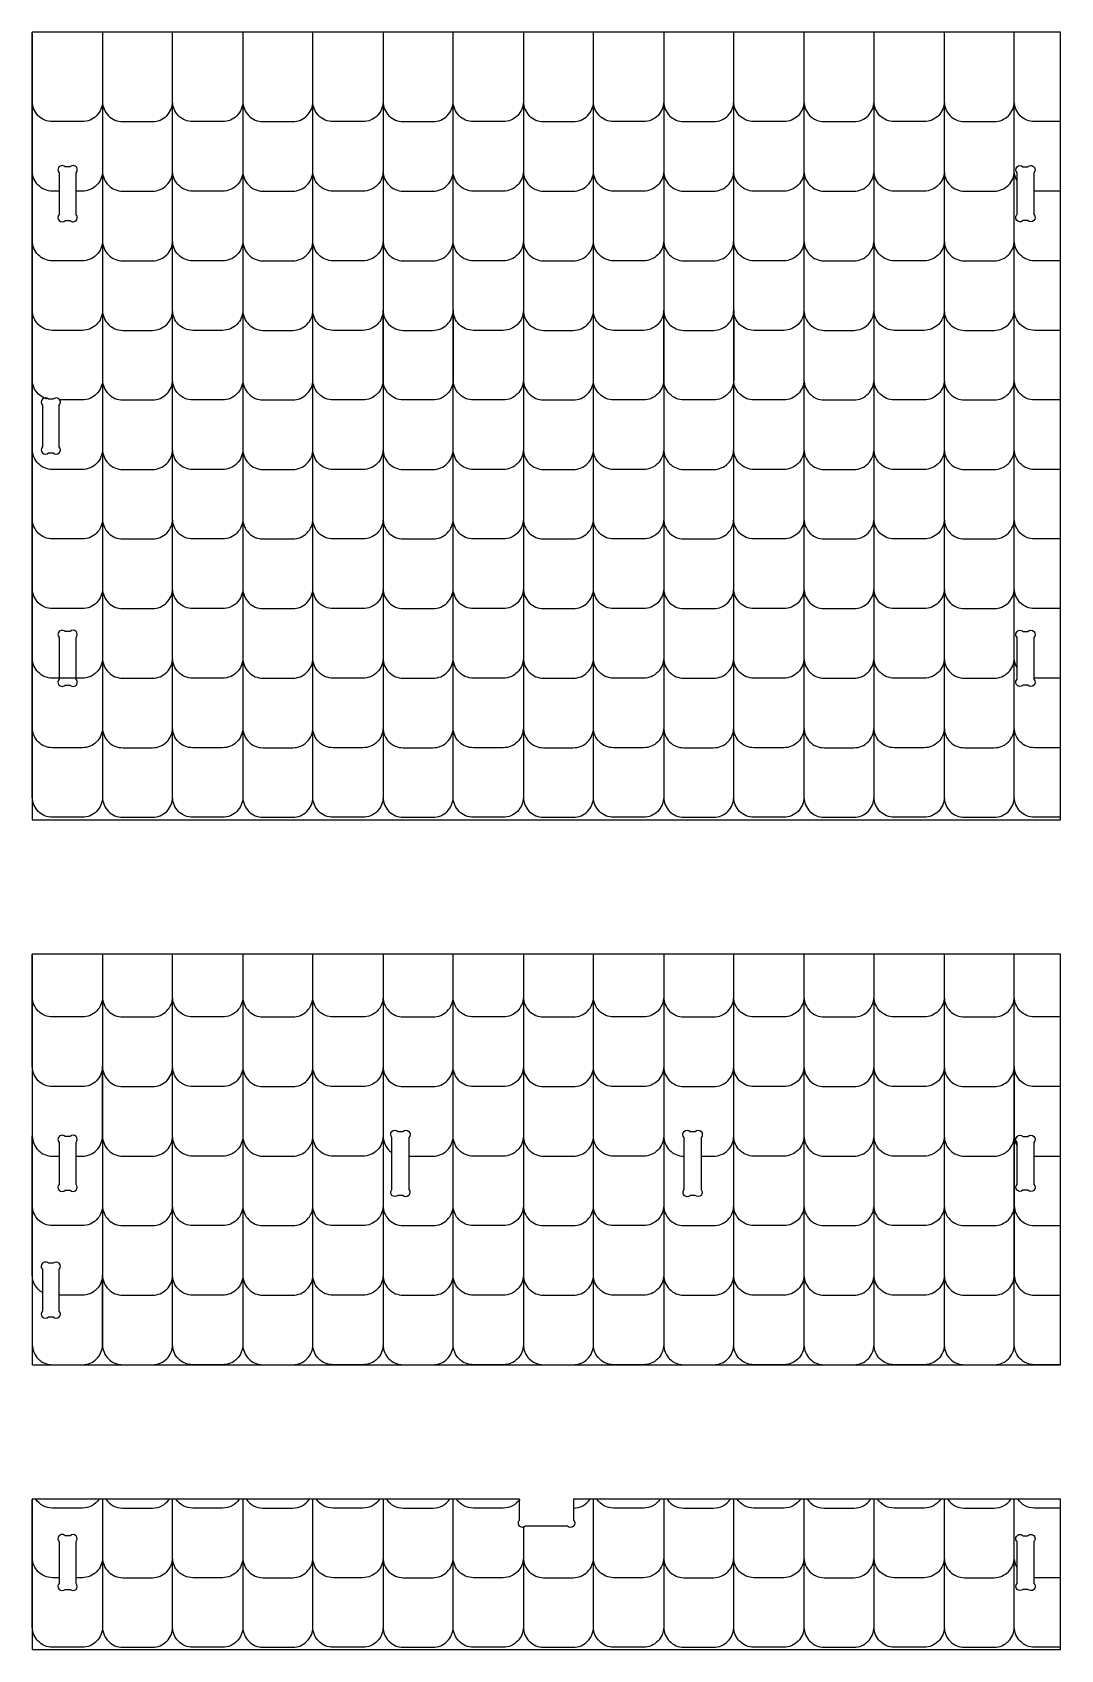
# Model space of a CAD drawing. Extents: x 73.4 to 121.7, y 2004.6 to 2045.3.
# Drawn here: x 105.37 to 113.02, y 2033.29 to 2045.31 of the extents above; entities that cross this region are included whole.
import ezdxf

# ---------------------------------------------------------------- set-up
doc = ezdxf.new("R2010")
doc.units = 0
doc.layers.add('LAYER1', color=18, linetype='CONTINUOUS')

msp = doc.modelspace()

# ---------------------------------------------------------------- linework, layer by layer
at = {"layer": 'LAYER1'}
for points in [[(105.894, 2045.311), (105.894, 2044.797, -0.414214), (105.744, 2044.647), (105.522, 2044.647, -0.414214), (105.372, 2044.797), (105.372, 2045.311)], [(105.894, 2045.311), (105.894, 2044.797, 0.414214), (106.044, 2044.647), (106.265, 2044.647, 0.414214), (106.415, 2044.797), (106.415, 2045.311)], [(106.937, 2045.311), (106.937, 2044.797, -0.414214), (106.787, 2044.647), (106.565, 2044.647, -0.414214), (106.415, 2044.797), (106.415, 2045.311)], [(106.937, 2045.311), (106.937, 2044.797, 0.414214), (107.087, 2044.647), (107.308, 2044.647, 0.414214), (107.458, 2044.797), (107.458, 2045.311)], [(107.98, 2045.311), (107.98, 2044.797, -0.414214), (107.83, 2044.647), (107.608, 2044.647, -0.414214), (107.458, 2044.797), (107.458, 2045.311)], [(107.98, 2045.311), (107.98, 2044.797, 0.414214), (108.13, 2044.647), (108.351, 2044.647, 0.414214), (108.501, 2044.797), (108.501, 2045.311)], [(109.023, 2045.311), (109.023, 2044.797, -0.414214), (108.873, 2044.647), (108.651, 2044.647, -0.414214), (108.501, 2044.797), (108.501, 2045.311)], [(109.023, 2045.311), (109.023, 2044.797, 0.414214), (109.173, 2044.647), (109.394, 2044.647, 0.414214), (109.544, 2044.797), (109.544, 2045.311)], [(110.066, 2045.311), (110.066, 2044.797, -0.414214), (109.916, 2044.647), (109.694, 2044.647, -0.414214), (109.544, 2044.797), (109.544, 2045.311)], [(110.066, 2045.311), (110.066, 2044.797, 0.414214), (110.216, 2044.647), (110.437, 2044.647, 0.414214), (110.587, 2044.797), (110.587, 2045.311)], [(111.109, 2045.311), (111.109, 2044.797, -0.414214), (110.959, 2044.647), (110.737, 2044.647, -0.414214), (110.587, 2044.797), (110.587, 2045.311)], [(111.109, 2045.311), (111.109, 2044.797, 0.414214), (111.259, 2044.647), (111.48, 2044.647, 0.414214), (111.63, 2044.797), (111.63, 2045.311)], [(112.152, 2045.311), (112.152, 2044.797, -0.414214), (112.002, 2044.647), (111.78, 2044.647, -0.414214), (111.63, 2044.797), (111.63, 2045.311)], [(112.152, 2045.311), (112.152, 2044.797, 0.414214), (112.302, 2044.647), (112.523, 2044.647, 0.414214), (112.673, 2044.797), (112.673, 2045.311)], [(113.017, 2044.647), (112.823, 2044.647, -0.414214), (112.673, 2044.797), (112.673, 2045.311)], [(105.572, 2044.13), (105.522, 2044.13, -0.414214), (105.372, 2044.279), (105.372, 2044.797)], [(105.894, 2044.797), (105.894, 2044.279, -0.414214), (105.744, 2044.13), (105.697, 2044.13)], [(105.894, 2044.797), (105.894, 2044.279, 0.414214), (106.044, 2044.13), (106.265, 2044.13, 0.414214), (106.415, 2044.279), (106.415, 2044.797)], [(106.937, 2044.797), (106.937, 2044.279, -0.414214), (106.787, 2044.13), (106.565, 2044.13, -0.414214), (106.415, 2044.279), (106.415, 2044.797)], [(106.937, 2044.797), (106.937, 2044.279, 0.414214), (107.087, 2044.13), (107.308, 2044.13, 0.414214), (107.458, 2044.279), (107.458, 2044.797)], [(107.98, 2044.797), (107.98, 2044.279, -0.414214), (107.83, 2044.13), (107.608, 2044.13, -0.414214), (107.458, 2044.279), (107.458, 2044.797)], [(107.98, 2044.797), (107.98, 2044.279, 0.414214), (108.13, 2044.13), (108.351, 2044.13, 0.414214), (108.501, 2044.279), (108.501, 2044.797)], [(109.023, 2044.797), (109.023, 2044.279, -0.414214), (108.873, 2044.13), (108.651, 2044.13, -0.414214), (108.501, 2044.279), (108.501, 2044.797)], [(109.023, 2044.797), (109.023, 2044.279, 0.414214), (109.173, 2044.13), (109.394, 2044.13, 0.414214), (109.544, 2044.279), (109.544, 2044.797)], [(110.066, 2044.797), (110.066, 2044.279, -0.414214), (109.916, 2044.13), (109.694, 2044.13, -0.414214), (109.544, 2044.279), (109.544, 2044.797)], [(110.066, 2044.797), (110.066, 2044.279, 0.414214), (110.216, 2044.13), (110.437, 2044.13, 0.414214), (110.587, 2044.279), (110.587, 2044.797)], [(111.109, 2044.797), (111.109, 2044.279, -0.414214), (110.959, 2044.13), (110.737, 2044.13, -0.414214), (110.587, 2044.279), (110.587, 2044.797)], [(111.109, 2044.797), (111.109, 2044.279, 0.414214), (111.259, 2044.13), (111.48, 2044.13, 0.414214), (111.63, 2044.279), (111.63, 2044.797)], [(112.152, 2044.797), (112.152, 2044.279, -0.414214), (112.002, 2044.13), (111.78, 2044.13, -0.414214), (111.63, 2044.279), (111.63, 2044.797)], [(112.152, 2044.797), (112.152, 2044.279, 0.414214), (112.302, 2044.13), (112.523, 2044.13, 0.414214), (112.673, 2044.279), (112.673, 2044.797)], [(112.693, 2044.206, -0.129526), (112.673, 2044.279), (112.673, 2044.797)], [(105.894, 2044.279), (105.894, 2043.762, -0.414214), (105.744, 2043.612), (105.522, 2043.612, -0.414214), (105.372, 2043.762), (105.372, 2044.279)], [(105.894, 2044.279), (105.894, 2043.762, 0.414214), (106.044, 2043.612), (106.265, 2043.612, 0.414214), (106.415, 2043.762), (106.415, 2044.279)], [(106.937, 2044.279), (106.937, 2043.762, -0.414214), (106.787, 2043.612), (106.565, 2043.612, -0.414214), (106.415, 2043.762), (106.415, 2044.279)], [(106.937, 2044.279), (106.937, 2043.762, 0.414214), (107.087, 2043.612), (107.308, 2043.612, 0.414214), (107.458, 2043.762), (107.458, 2044.279)], [(107.98, 2044.279), (107.98, 2043.762, -0.414214), (107.83, 2043.612), (107.608, 2043.612, -0.414214), (107.458, 2043.762), (107.458, 2044.279)], [(107.98, 2044.279), (107.98, 2043.762, 0.414214), (108.13, 2043.612), (108.351, 2043.612, 0.414214), (108.501, 2043.762), (108.501, 2044.279)], [(109.023, 2044.279), (109.023, 2043.762, -0.414214), (108.873, 2043.612), (108.651, 2043.612, -0.414214), (108.501, 2043.762), (108.501, 2044.279)], [(109.023, 2044.279), (109.023, 2043.762, 0.414214), (109.173, 2043.612), (109.394, 2043.612, 0.414214), (109.544, 2043.762), (109.544, 2044.279)], [(110.066, 2044.279), (110.066, 2043.762, -0.414214), (109.916, 2043.612), (109.694, 2043.612, -0.414214), (109.544, 2043.762), (109.544, 2044.279)], [(110.066, 2044.279), (110.066, 2043.762, 0.414214), (110.216, 2043.612), (110.437, 2043.612, 0.414214), (110.587, 2043.762), (110.587, 2044.279)], [(111.109, 2044.279), (111.109, 2043.762, -0.414214), (110.959, 2043.612), (110.737, 2043.612, -0.414214), (110.587, 2043.762), (110.587, 2044.279)], [(111.109, 2044.279), (111.109, 2043.762, 0.414214), (111.259, 2043.612), (111.48, 2043.612, 0.414214), (111.63, 2043.762), (111.63, 2044.279)], [(112.152, 2044.279), (112.152, 2043.762, -0.414214), (112.002, 2043.612), (111.78, 2043.612, -0.414214), (111.63, 2043.762), (111.63, 2044.279)], [(112.152, 2044.279), (112.152, 2043.762, 0.414214), (112.302, 2043.612), (112.523, 2043.612, 0.414214), (112.673, 2043.762), (112.673, 2044.279)], [(113.017, 2043.612), (112.823, 2043.612, -0.414214), (112.673, 2043.762), (112.673, 2044.279)], [(113.017, 2044.13), (112.823, 2044.13, -0.009213), (112.818, 2044.13)], [(105.894, 2043.762), (105.894, 2043.245, -0.414214), (105.744, 2043.095), (105.522, 2043.095, -0.414214), (105.372, 2043.245), (105.372, 2043.762)], [(105.894, 2043.762), (105.894, 2043.245, 0.414214), (106.044, 2043.095), (106.265, 2043.095, 0.414214), (106.415, 2043.245), (106.415, 2043.762)], [(106.937, 2043.762), (106.937, 2043.245, -0.414214), (106.787, 2043.095), (106.565, 2043.095, -0.414214), (106.415, 2043.245), (106.415, 2043.762)], [(106.937, 2043.762), (106.937, 2043.245, 0.414214), (107.087, 2043.095), (107.308, 2043.095, 0.414214), (107.458, 2043.245), (107.458, 2043.762)], [(107.98, 2043.762), (107.98, 2043.245, -0.414214), (107.83, 2043.095), (107.608, 2043.095, -0.414214), (107.458, 2043.245), (107.458, 2043.762)], [(107.98, 2043.762), (107.98, 2043.245, 0.414214), (108.13, 2043.095), (108.351, 2043.095, 0.414214), (108.501, 2043.245), (108.501, 2043.762)], [(109.023, 2043.762), (109.023, 2043.245, -0.414214), (108.873, 2043.095), (108.651, 2043.095, -0.414214), (108.501, 2043.245), (108.501, 2043.762)], [(109.023, 2043.762), (109.023, 2043.245, 0.414214), (109.173, 2043.095), (109.394, 2043.095, 0.414214), (109.544, 2043.245), (109.544, 2043.762)], [(110.066, 2043.762), (110.066, 2043.245, -0.414214), (109.916, 2043.095), (109.694, 2043.095, -0.414214), (109.544, 2043.245), (109.544, 2043.762)], [(110.066, 2043.762), (110.066, 2043.245, 0.414214), (110.216, 2043.095), (110.437, 2043.095, 0.414214), (110.587, 2043.245), (110.587, 2043.762)], [(111.109, 2043.762), (111.109, 2043.245, -0.414214), (110.959, 2043.095), (110.737, 2043.095, -0.414214), (110.587, 2043.245), (110.587, 2043.762)], [(111.109, 2043.762), (111.109, 2043.245, 0.414214), (111.259, 2043.095), (111.48, 2043.095, 0.414214), (111.63, 2043.245), (111.63, 2043.762)], [(112.152, 2043.762), (112.152, 2043.245, -0.414214), (112.002, 2043.095), (111.78, 2043.095, -0.414214), (111.63, 2043.245), (111.63, 2043.762)], [(112.152, 2043.762), (112.152, 2043.245, 0.414214), (112.302, 2043.095), (112.523, 2043.095, 0.414214), (112.673, 2043.245), (112.673, 2043.762)], [(113.017, 2043.095), (112.823, 2043.095, -0.414214), (112.673, 2043.245), (112.673, 2043.762)], [(105.481, 2042.584, -0.335351), (105.372, 2042.728), (105.372, 2043.245)], [(105.894, 2043.245), (105.894, 2042.728, -0.414214), (105.744, 2042.578), (105.572, 2042.578)], [(105.894, 2043.245), (105.894, 2042.728, 0.414214), (106.044, 2042.578), (106.265, 2042.578, 0.414214), (106.415, 2042.728), (106.415, 2043.245)], [(106.937, 2043.245), (106.937, 2042.728, -0.414214), (106.787, 2042.578), (106.565, 2042.578, -0.414214), (106.415, 2042.728), (106.415, 2043.245)], [(106.937, 2043.245), (106.937, 2042.728, 0.414214), (107.087, 2042.578), (107.308, 2042.578, 0.414214), (107.458, 2042.728), (107.458, 2043.245)], [(107.98, 2043.245), (107.98, 2042.728, -0.414214), (107.83, 2042.578), (107.608, 2042.578, -0.414214), (107.458, 2042.728), (107.458, 2043.245)], [(108.501, 2043.245), (108.501, 2042.728, -0.414214), (108.351, 2042.578), (108.13, 2042.578, -0.414214), (107.98, 2042.728), (107.98, 2043.245)], [(109.023, 2043.245), (109.023, 2042.728, -0.414214), (108.873, 2042.578), (108.651, 2042.578, -0.414214), (108.501, 2042.728), (108.501, 2043.245)], [(109.023, 2043.245), (109.023, 2042.728, 0.414214), (109.173, 2042.578), (109.394, 2042.578, 0.414214), (109.544, 2042.728), (109.544, 2043.245)], [(110.066, 2043.245), (110.066, 2042.728, -0.414214), (109.916, 2042.578), (109.694, 2042.578, -0.414214), (109.544, 2042.728), (109.544, 2043.245)], [(110.587, 2043.245), (110.587, 2042.728, -0.414214), (110.437, 2042.578), (110.216, 2042.578, -0.414214), (110.066, 2042.728), (110.066, 2043.245)], [(111.109, 2043.245), (111.109, 2042.728, -0.414214), (110.959, 2042.578), (110.737, 2042.578, -0.414214), (110.587, 2042.728), (110.587, 2043.245)], [(111.109, 2043.245), (111.109, 2042.728, 0.414214), (111.259, 2042.578), (111.48, 2042.578, 0.414214), (111.63, 2042.728), (111.63, 2043.245)], [(112.152, 2043.245), (112.152, 2042.728, -0.414214), (112.002, 2042.578), (111.78, 2042.578, -0.414214), (111.63, 2042.728), (111.63, 2043.245)], [(112.152, 2043.245), (112.152, 2042.728, 0.414214), (112.302, 2042.578), (112.523, 2042.578, 0.414214), (112.673, 2042.728), (112.673, 2043.245)], [(113.017, 2042.578), (112.823, 2042.578, -0.414214), (112.673, 2042.728), (112.673, 2043.245)], [(105.894, 2042.728), (105.894, 2042.211, -0.414214), (105.744, 2042.061), (105.522, 2042.061, -0.414214), (105.372, 2042.211), (105.372, 2042.728)], [(105.894, 2042.728), (105.894, 2042.211, 0.414214), (106.044, 2042.061), (106.265, 2042.061, 0.414214), (106.415, 2042.211), (106.415, 2042.728)], [(106.937, 2042.728), (106.937, 2042.211, -0.414214), (106.787, 2042.061), (106.565, 2042.061, -0.414214), (106.415, 2042.211), (106.415, 2042.728)], [(106.937, 2042.728), (106.937, 2042.211, 0.414214), (107.087, 2042.061), (107.308, 2042.061, 0.414214), (107.458, 2042.211), (107.458, 2042.728)], [(107.98, 2042.728), (107.98, 2042.211, -0.414214), (107.83, 2042.061), (107.608, 2042.061, -0.414214), (107.458, 2042.211), (107.458, 2042.728)], [(107.98, 2042.728), (107.98, 2042.211, 0.414214), (108.13, 2042.061), (108.351, 2042.061, 0.414214), (108.501, 2042.211), (108.501, 2042.728)], [(109.023, 2042.728), (109.023, 2042.211, -0.414214), (108.873, 2042.061), (108.651, 2042.061, -0.414214), (108.501, 2042.211), (108.501, 2042.728)], [(109.023, 2042.728), (109.023, 2042.211, 0.414214), (109.173, 2042.061), (109.394, 2042.061, 0.414214), (109.544, 2042.211), (109.544, 2042.728)], [(110.066, 2042.728), (110.066, 2042.211, -0.414214), (109.916, 2042.061), (109.694, 2042.061, -0.414214), (109.544, 2042.211), (109.544, 2042.728)], [(110.066, 2042.728), (110.066, 2042.211, 0.414214), (110.216, 2042.061), (110.437, 2042.061, 0.414214), (110.587, 2042.211), (110.587, 2042.728)], [(111.109, 2042.728), (111.109, 2042.211, -0.414214), (110.959, 2042.061), (110.737, 2042.061, -0.414214), (110.587, 2042.211), (110.587, 2042.728)], [(111.109, 2042.728), (111.109, 2042.211, 0.414214), (111.259, 2042.061), (111.48, 2042.061, 0.414214), (111.63, 2042.211), (111.63, 2042.728)], [(112.152, 2042.728), (112.152, 2042.211, -0.414214), (112.002, 2042.061), (111.78, 2042.061, -0.414214), (111.63, 2042.211), (111.63, 2042.728)], [(112.152, 2042.728), (112.152, 2042.211, 0.414214), (112.302, 2042.061), (112.523, 2042.061, 0.414214), (112.673, 2042.211), (112.673, 2042.728)], [(113.017, 2042.061), (112.823, 2042.061, -0.414214), (112.673, 2042.211), (112.673, 2042.728)], [(105.894, 2042.211), (105.894, 2041.694, -0.414214), (105.744, 2041.544), (105.522, 2041.544, -0.414214), (105.372, 2041.694), (105.372, 2042.211)], [(105.894, 2042.211), (105.894, 2041.694, 0.414214), (106.044, 2041.544), (106.265, 2041.544, 0.414214), (106.415, 2041.694), (106.415, 2042.211)], [(106.937, 2042.211), (106.937, 2041.694, -0.414214), (106.787, 2041.544), (106.565, 2041.544, -0.414214), (106.415, 2041.694), (106.415, 2042.211)], [(106.937, 2042.211), (106.937, 2041.694, 0.414214), (107.087, 2041.544), (107.308, 2041.544, 0.414214), (107.458, 2041.694), (107.458, 2042.211)], [(107.98, 2042.211), (107.98, 2041.694, -0.414214), (107.83, 2041.544), (107.608, 2041.544, -0.414214), (107.458, 2041.694), (107.458, 2042.211)], [(107.98, 2042.211), (107.98, 2041.694, 0.414214), (108.13, 2041.544), (108.351, 2041.544, 0.414214), (108.501, 2041.694), (108.501, 2042.211)], [(109.023, 2042.211), (109.023, 2041.694, -0.414214), (108.873, 2041.544), (108.651, 2041.544, -0.414214), (108.501, 2041.694), (108.501, 2042.211)], [(109.023, 2042.211), (109.023, 2041.694, 0.414214), (109.173, 2041.544), (109.394, 2041.544, 0.414214), (109.544, 2041.694), (109.544, 2042.211)], [(110.066, 2042.211), (110.066, 2041.694, -0.414214), (109.916, 2041.544), (109.694, 2041.544, -0.414214), (109.544, 2041.694), (109.544, 2042.211)], [(110.066, 2042.211), (110.066, 2041.694, 0.414214), (110.216, 2041.544), (110.437, 2041.544, 0.414214), (110.587, 2041.694), (110.587, 2042.211)], [(111.109, 2042.211), (111.109, 2041.694, -0.414214), (110.959, 2041.544), (110.737, 2041.544, -0.414214), (110.587, 2041.694), (110.587, 2042.211)], [(111.109, 2042.211), (111.109, 2041.694, 0.414214), (111.259, 2041.544), (111.48, 2041.544, 0.414214), (111.63, 2041.694), (111.63, 2042.211)], [(112.152, 2042.211), (112.152, 2041.694, -0.414214), (112.002, 2041.544), (111.78, 2041.544, -0.414214), (111.63, 2041.694), (111.63, 2042.211)], [(112.152, 2042.211), (112.152, 2041.694, 0.414214), (112.302, 2041.544), (112.523, 2041.544, 0.414214), (112.673, 2041.694), (112.673, 2042.211)], [(113.017, 2041.544), (112.823, 2041.544, -0.414214), (112.673, 2041.694), (112.673, 2042.211)], [(105.894, 2041.694), (105.894, 2041.176, -0.414214), (105.744, 2041.027), (105.522, 2041.027, -0.414214), (105.372, 2041.176), (105.372, 2041.694)], [(105.894, 2041.694), (105.894, 2041.176, 0.414214), (106.044, 2041.027), (106.265, 2041.027, 0.414214), (106.415, 2041.176), (106.415, 2041.694)], [(106.937, 2041.694), (106.937, 2041.176, -0.414214), (106.787, 2041.027), (106.565, 2041.027, -0.414214), (106.415, 2041.176), (106.415, 2041.694)], [(106.937, 2041.694), (106.937, 2041.176, 0.414214), (107.087, 2041.027), (107.308, 2041.027, 0.414214), (107.458, 2041.176), (107.458, 2041.694)], [(107.98, 2041.694), (107.98, 2041.176, -0.414214), (107.83, 2041.027), (107.608, 2041.027, -0.414214), (107.458, 2041.176), (107.458, 2041.694)], [(107.98, 2041.694), (107.98, 2041.176, 0.414214), (108.13, 2041.027), (108.351, 2041.027, 0.414214), (108.501, 2041.176), (108.501, 2041.694)], [(109.023, 2041.694), (109.023, 2041.176, -0.414214), (108.873, 2041.027), (108.651, 2041.027, -0.414214), (108.501, 2041.176), (108.501, 2041.694)], [(109.023, 2041.694), (109.023, 2041.176, 0.414214), (109.173, 2041.027), (109.394, 2041.027, 0.414214), (109.544, 2041.176), (109.544, 2041.694)], [(110.066, 2041.694), (110.066, 2041.176, -0.414214), (109.916, 2041.027), (109.694, 2041.027, -0.414214), (109.544, 2041.176), (109.544, 2041.694)], [(110.066, 2041.694), (110.066, 2041.176, 0.414214), (110.216, 2041.027), (110.437, 2041.027, 0.414214), (110.587, 2041.176), (110.587, 2041.694)], [(111.109, 2041.694), (111.109, 2041.176, -0.414214), (110.959, 2041.027), (110.737, 2041.027, -0.414214), (110.587, 2041.176), (110.587, 2041.694)], [(111.109, 2041.694), (111.109, 2041.176, 0.414214), (111.259, 2041.027), (111.48, 2041.027, 0.414214), (111.63, 2041.176), (111.63, 2041.694)], [(112.152, 2041.694), (112.152, 2041.176, -0.414214), (112.002, 2041.027), (111.78, 2041.027, -0.414214), (111.63, 2041.176), (111.63, 2041.694)], [(112.152, 2041.694), (112.152, 2041.176, 0.414214), (112.302, 2041.027), (112.523, 2041.027, 0.414214), (112.673, 2041.176), (112.673, 2041.694)], [(113.017, 2041.027), (112.823, 2041.027, -0.414214), (112.673, 2041.176), (112.673, 2041.694)], [(105.894, 2041.176), (105.894, 2040.659, -0.414214), (105.744, 2040.509), (105.522, 2040.509, -0.414214), (105.372, 2040.659), (105.372, 2041.176)], [(105.894, 2041.176), (105.894, 2040.659, 0.414214), (106.044, 2040.509), (106.265, 2040.509, 0.414214), (106.415, 2040.659), (106.415, 2041.176)], [(106.937, 2041.176), (106.937, 2040.659, -0.414214), (106.787, 2040.509), (106.565, 2040.509, -0.414214), (106.415, 2040.659), (106.415, 2041.176)], [(106.937, 2041.176), (106.937, 2040.659, 0.414214), (107.087, 2040.509), (107.308, 2040.509, 0.414214), (107.458, 2040.659), (107.458, 2041.176)], [(107.98, 2041.176), (107.98, 2040.659, -0.414214), (107.83, 2040.509), (107.608, 2040.509, -0.414214), (107.458, 2040.659), (107.458, 2041.176)], [(107.98, 2041.176), (107.98, 2040.659, 0.414214), (108.13, 2040.509), (108.351, 2040.509, 0.414214), (108.501, 2040.659), (108.501, 2041.176)], [(109.023, 2041.176), (109.023, 2040.659, -0.414214), (108.873, 2040.509), (108.651, 2040.509, -0.414214), (108.501, 2040.659), (108.501, 2041.176)], [(109.023, 2041.176), (109.023, 2040.659, 0.414214), (109.173, 2040.509), (109.394, 2040.509, 0.414214), (109.544, 2040.659), (109.544, 2041.176)], [(110.066, 2041.176), (110.066, 2040.659, -0.414214), (109.916, 2040.509), (109.694, 2040.509, -0.414214), (109.544, 2040.659), (109.544, 2041.176)], [(110.066, 2041.176), (110.066, 2040.659, 0.414214), (110.216, 2040.509), (110.437, 2040.509, 0.414214), (110.587, 2040.659), (110.587, 2041.176)], [(111.109, 2041.176), (111.109, 2040.659, -0.414214), (110.959, 2040.509), (110.737, 2040.509, -0.414214), (110.587, 2040.659), (110.587, 2041.176)], [(111.109, 2041.176), (111.109, 2040.659, 0.414214), (111.259, 2040.509), (111.48, 2040.509, 0.414214), (111.63, 2040.659), (111.63, 2041.176)], [(112.152, 2041.176), (112.152, 2040.659, -0.414214), (112.002, 2040.509), (111.78, 2040.509, -0.414214), (111.63, 2040.659), (111.63, 2041.176)], [(112.152, 2041.176), (112.152, 2040.659, 0.414214), (112.302, 2040.509), (112.523, 2040.509, 0.414214), (112.673, 2040.659), (112.673, 2041.176)], [(112.693, 2040.585, -0.129526), (112.673, 2040.659), (112.673, 2041.176)], [(105.894, 2040.659), (105.894, 2040.142, -0.414214), (105.744, 2039.992), (105.522, 2039.992, -0.414214), (105.372, 2040.142), (105.372, 2040.659)], [(105.894, 2040.659), (105.894, 2040.142, 0.414214), (106.044, 2039.992), (106.265, 2039.992, 0.414214), (106.415, 2040.142), (106.415, 2040.659)], [(106.937, 2040.659), (106.937, 2040.142, -0.414214), (106.787, 2039.992), (106.565, 2039.992, -0.414214), (106.415, 2040.142), (106.415, 2040.659)], [(106.937, 2040.659), (106.937, 2040.142, 0.414214), (107.087, 2039.992), (107.308, 2039.992, 0.414214), (107.458, 2040.142), (107.458, 2040.659)], [(107.98, 2040.659), (107.98, 2040.142, -0.414214), (107.83, 2039.992), (107.608, 2039.992, -0.414214), (107.458, 2040.142), (107.458, 2040.659)], [(107.98, 2040.659), (107.98, 2040.142, 0.414214), (108.13, 2039.992), (108.351, 2039.992, 0.414214), (108.501, 2040.142), (108.501, 2040.659)], [(109.023, 2040.659), (109.023, 2040.142, -0.414214), (108.873, 2039.992), (108.651, 2039.992, -0.414214), (108.501, 2040.142), (108.501, 2040.659)], [(109.023, 2040.659), (109.023, 2040.142, 0.414214), (109.173, 2039.992), (109.394, 2039.992, 0.414214), (109.544, 2040.142), (109.544, 2040.659)], [(110.066, 2040.659), (110.066, 2040.142, -0.414214), (109.916, 2039.992), (109.694, 2039.992, -0.414214), (109.544, 2040.142), (109.544, 2040.659)], [(110.066, 2040.659), (110.066, 2040.142, 0.414214), (110.216, 2039.992), (110.437, 2039.992, 0.414214), (110.587, 2040.142), (110.587, 2040.659)], [(111.109, 2040.659), (111.109, 2040.142, -0.414214), (110.959, 2039.992), (110.737, 2039.992, -0.414214), (110.587, 2040.142), (110.587, 2040.659)], [(111.109, 2040.659), (111.109, 2040.142, 0.414214), (111.259, 2039.992), (111.48, 2039.992, 0.414214), (111.63, 2040.142), (111.63, 2040.659)], [(112.152, 2040.659), (112.152, 2040.142, -0.414214), (112.002, 2039.992), (111.78, 2039.992, -0.414214), (111.63, 2040.142), (111.63, 2040.659)], [(112.152, 2040.659), (112.152, 2040.142, 0.414214), (112.302, 2039.992), (112.523, 2039.992, 0.414214), (112.673, 2040.142), (112.673, 2040.659)], [(113.017, 2039.992), (112.823, 2039.992, -0.414214), (112.673, 2040.142), (112.673, 2040.659)], [(113.017, 2040.509), (112.823, 2040.509, -0.009213), (112.818, 2040.509)], [(105.894, 2040.142), (105.894, 2039.625, -0.414214), (105.744, 2039.475), (105.522, 2039.475, -0.414214), (105.372, 2039.625), (105.372, 2040.142)], [(105.894, 2040.142), (105.894, 2039.625, 0.414214), (106.044, 2039.475), (106.265, 2039.475, 0.414214), (106.415, 2039.625), (106.415, 2040.142)], [(106.937, 2040.142), (106.937, 2039.625, -0.414214), (106.787, 2039.475), (106.565, 2039.475, -0.414214), (106.415, 2039.625), (106.415, 2040.142)], [(106.937, 2040.142), (106.937, 2039.625, 0.414214), (107.087, 2039.475), (107.308, 2039.475, 0.414214), (107.458, 2039.625), (107.458, 2040.142)], [(107.98, 2040.142), (107.98, 2039.625, -0.414214), (107.83, 2039.475), (107.608, 2039.475, -0.414214), (107.458, 2039.625), (107.458, 2040.142)], [(107.98, 2040.142), (107.98, 2039.625, 0.414214), (108.13, 2039.475), (108.351, 2039.475, 0.414214), (108.501, 2039.625), (108.501, 2040.142)], [(109.023, 2040.142), (109.023, 2039.625, -0.414214), (108.873, 2039.475), (108.651, 2039.475, -0.414214), (108.501, 2039.625), (108.501, 2040.142)], [(109.023, 2040.142), (109.023, 2039.625, 0.414214), (109.173, 2039.475), (109.394, 2039.475, 0.414214), (109.544, 2039.625), (109.544, 2040.142)], [(110.066, 2040.142), (110.066, 2039.625, -0.414214), (109.916, 2039.475), (109.694, 2039.475, -0.414214), (109.544, 2039.625), (109.544, 2040.142)], [(110.066, 2040.142), (110.066, 2039.625, 0.414214), (110.216, 2039.475), (110.437, 2039.475, 0.414214), (110.587, 2039.625), (110.587, 2040.142)], [(111.109, 2040.142), (111.109, 2039.625, -0.414214), (110.959, 2039.475), (110.737, 2039.475, -0.414214), (110.587, 2039.625), (110.587, 2040.142)], [(111.109, 2040.142), (111.109, 2039.625, 0.414214), (111.259, 2039.475), (111.48, 2039.475, 0.414214), (111.63, 2039.625), (111.63, 2040.142)], [(112.152, 2040.142), (112.152, 2039.625, -0.414214), (112.002, 2039.475), (111.78, 2039.475, -0.414214), (111.63, 2039.625), (111.63, 2040.142)], [(112.152, 2040.142), (112.152, 2039.625, 0.414214), (112.302, 2039.475), (112.523, 2039.475, 0.414214), (112.673, 2039.625), (112.673, 2040.142)], [(113.017, 2039.475), (112.823, 2039.475, -0.414214), (112.673, 2039.625), (112.673, 2040.142)], [(105.894, 2038.458), (105.894, 2038.14, -0.414214), (105.744, 2037.991), (105.522, 2037.991, -0.414214), (105.372, 2038.14), (105.372, 2038.458)], [(105.894, 2038.458), (105.894, 2038.14, 0.414214), (106.044, 2037.991), (106.265, 2037.991, 0.414214), (106.415, 2038.14), (106.415, 2038.458)], [(106.937, 2038.458), (106.937, 2038.14, -0.414214), (106.787, 2037.991), (106.565, 2037.991, -0.414214), (106.415, 2038.14), (106.415, 2038.458)], [(106.937, 2038.458), (106.937, 2038.14, 0.414214), (107.087, 2037.991), (107.308, 2037.991, 0.414214), (107.458, 2038.14), (107.458, 2038.458)], [(107.98, 2038.458), (107.98, 2038.14, -0.414214), (107.83, 2037.991), (107.608, 2037.991, -0.414214), (107.458, 2038.14), (107.458, 2038.458)], [(107.98, 2038.458), (107.98, 2038.14, 0.414214), (108.13, 2037.991), (108.351, 2037.991, 0.414214), (108.501, 2038.14), (108.501, 2038.458)], [(109.023, 2038.458), (109.023, 2038.14, -0.414214), (108.873, 2037.991), (108.651, 2037.991, -0.414214), (108.501, 2038.14), (108.501, 2038.458)], [(109.023, 2038.458), (109.023, 2038.14, 0.414214), (109.173, 2037.991), (109.394, 2037.991, 0.414214), (109.544, 2038.14), (109.544, 2038.458)], [(110.066, 2038.458), (110.066, 2038.14, -0.414214), (109.916, 2037.991), (109.694, 2037.991, -0.414214), (109.544, 2038.14), (109.544, 2038.458)], [(110.066, 2038.458), (110.066, 2038.14, 0.414214), (110.216, 2037.991), (110.437, 2037.991, 0.414214), (110.587, 2038.14), (110.587, 2038.458)], [(111.109, 2038.458), (111.109, 2038.14, -0.414214), (110.959, 2037.991), (110.737, 2037.991, -0.414214), (110.587, 2038.14), (110.587, 2038.458)], [(111.109, 2038.458), (111.109, 2038.14, 0.414214), (111.259, 2037.991), (111.48, 2037.991, 0.414214), (111.63, 2038.14), (111.63, 2038.458)], [(112.152, 2038.458), (112.152, 2038.14, -0.414214), (112.002, 2037.991), (111.78, 2037.991, -0.414214), (111.63, 2038.14), (111.63, 2038.458)], [(112.152, 2038.458), (112.152, 2038.14, 0.414214), (112.302, 2037.991), (112.523, 2037.991, 0.414214), (112.673, 2038.14), (112.673, 2038.458)], [(113.017, 2037.991), (112.823, 2037.991, -0.414214), (112.673, 2038.14), (112.673, 2038.458)], [(105.894, 2038.137), (105.894, 2037.623, -0.414214), (105.744, 2037.473), (105.522, 2037.473, -0.414214), (105.372, 2037.623), (105.372, 2038.137)], [(105.894, 2038.137), (105.894, 2037.623, 0.414214), (106.044, 2037.473), (106.265, 2037.473, 0.414214), (106.415, 2037.623), (106.415, 2038.137)], [(106.937, 2038.137), (106.937, 2037.623, -0.414214), (106.787, 2037.473), (106.565, 2037.473, -0.414214), (106.415, 2037.623), (106.415, 2038.137)], [(106.937, 2038.137), (106.937, 2037.623, 0.414214), (107.087, 2037.473), (107.308, 2037.473, 0.414214), (107.458, 2037.623), (107.458, 2038.137)], [(107.98, 2038.137), (107.98, 2037.623, -0.414214), (107.83, 2037.473), (107.608, 2037.473, -0.414214), (107.458, 2037.623), (107.458, 2038.137)], [(107.98, 2038.137), (107.98, 2037.623, 0.414214), (108.13, 2037.473), (108.351, 2037.473, 0.414214), (108.501, 2037.623), (108.501, 2038.137)], [(109.023, 2038.137), (109.023, 2037.623, -0.414214), (108.873, 2037.473), (108.651, 2037.473, -0.414214), (108.501, 2037.623), (108.501, 2038.137)], [(109.023, 2038.137), (109.023, 2037.623, 0.414214), (109.173, 2037.473), (109.394, 2037.473, 0.414214), (109.544, 2037.623), (109.544, 2038.137)], [(110.066, 2038.137), (110.066, 2037.623, -0.414214), (109.916, 2037.473), (109.694, 2037.473, -0.414214), (109.544, 2037.623), (109.544, 2038.137)], [(110.066, 2038.137), (110.066, 2037.623, 0.414214), (110.216, 2037.473), (110.437, 2037.473, 0.414214), (110.587, 2037.623), (110.587, 2038.137)], [(111.109, 2038.137), (111.109, 2037.623, -0.414214), (110.959, 2037.473), (110.737, 2037.473, -0.414214), (110.587, 2037.623), (110.587, 2038.137)], [(111.109, 2038.137), (111.109, 2037.623, 0.414214), (111.259, 2037.473), (111.48, 2037.473, 0.414214), (111.63, 2037.623), (111.63, 2038.137)], [(112.152, 2038.137), (112.152, 2037.623, -0.414214), (112.002, 2037.473), (111.78, 2037.473, -0.414214), (111.63, 2037.623), (111.63, 2038.137)], [(112.152, 2038.137), (112.152, 2037.623, 0.414214), (112.302, 2037.473), (112.523, 2037.473, 0.414214), (112.673, 2037.623), (112.673, 2038.137)], [(113.017, 2037.473), (112.823, 2037.473, -0.414214), (112.673, 2037.623), (112.673, 2038.137)], [(105.372, 2037.623), (105.372, 2037.106, 0.414214), (105.522, 2036.956), (105.572, 2036.956)], [(105.697, 2036.956), (105.744, 2036.956, 0.414214), (105.894, 2037.106), (105.894, 2037.623)], [(105.894, 2037.623), (105.894, 2037.106, 0.414214), (106.044, 2036.956), (106.265, 2036.956, 0.414214), (106.415, 2037.106), (106.415, 2037.623)], [(106.937, 2037.623), (106.937, 2037.106, -0.414214), (106.787, 2036.956), (106.565, 2036.956, -0.414214), (106.415, 2037.106), (106.415, 2037.623)], [(106.937, 2037.623), (106.937, 2037.106, 0.414214), (107.087, 2036.956), (107.308, 2036.956, 0.414214), (107.458, 2037.106), (107.458, 2037.623)], [(107.98, 2037.623), (107.98, 2037.106, -0.414214), (107.83, 2036.956), (107.608, 2036.956, -0.414214), (107.458, 2037.106), (107.458, 2037.623)], [(107.98, 2037.623), (107.98, 2037.106, 0.24882), (108.046, 2036.982)], [(108.17, 2036.956), (108.351, 2036.956, 0.414214), (108.501, 2037.106), (108.501, 2037.623)], [(109.023, 2037.623), (109.023, 2037.106, -0.414214), (108.873, 2036.956), (108.651, 2036.956, -0.414214), (108.501, 2037.106), (108.501, 2037.623)], [(109.023, 2037.623), (109.023, 2037.106, 0.414214), (109.173, 2036.956), (109.394, 2036.956, 0.414214), (109.544, 2037.106), (109.544, 2037.623)], [(110.066, 2037.623), (110.066, 2037.106, -0.414214), (109.916, 2036.956), (109.694, 2036.956, -0.414214), (109.544, 2037.106), (109.544, 2037.623)], [(110.066, 2037.623), (110.066, 2037.106, 0.414214), (110.216, 2036.956), (110.219, 2036.956)], [(110.344, 2036.956), (110.437, 2036.956, 0.414214), (110.587, 2037.106), (110.587, 2037.623)], [(111.109, 2037.623), (111.109, 2037.106, -0.414214), (110.959, 2036.956), (110.737, 2036.956, -0.414214), (110.587, 2037.106), (110.587, 2037.623)], [(111.109, 2037.623), (111.109, 2037.106, 0.414214), (111.259, 2036.956), (111.48, 2036.956, 0.414214), (111.63, 2037.106), (111.63, 2037.623)], [(112.152, 2037.623), (112.152, 2037.106, -0.414214), (112.002, 2036.956), (111.78, 2036.956, -0.414214), (111.63, 2037.106), (111.63, 2037.623)], [(112.152, 2037.623), (112.152, 2037.106, 0.414214), (112.302, 2036.956), (112.523, 2036.956, 0.414214), (112.673, 2037.106), (112.673, 2037.623)], [(112.673, 2037.623), (112.673, 2037.106, 0.129526), (112.693, 2037.032)], [(105.894, 2037.106), (105.894, 2036.589, -0.414214), (105.744, 2036.439), (105.522, 2036.439, -0.414214), (105.372, 2036.589), (105.372, 2037.106)], [(105.894, 2037.106), (105.894, 2036.589, 0.414214), (106.044, 2036.439), (106.265, 2036.439, 0.414214), (106.415, 2036.589), (106.415, 2037.106)], [(106.937, 2037.106), (106.937, 2036.589, -0.414214), (106.787, 2036.439), (106.565, 2036.439, -0.414214), (106.415, 2036.589), (106.415, 2037.106)], [(106.937, 2037.106), (106.937, 2036.589, 0.414214), (107.087, 2036.439), (107.308, 2036.439, 0.414214), (107.458, 2036.589), (107.458, 2037.106)], [(107.98, 2037.106), (107.98, 2036.589, -0.414214), (107.83, 2036.439), (107.608, 2036.439, -0.414214), (107.458, 2036.589), (107.458, 2037.106)], [(107.98, 2037.106), (107.98, 2036.589, 0.414214), (108.13, 2036.439), (108.351, 2036.439, 0.414214), (108.501, 2036.589), (108.501, 2037.106)], [(109.023, 2037.106), (109.023, 2036.589, -0.414214), (108.873, 2036.439), (108.651, 2036.439, -0.414214), (108.501, 2036.589), (108.501, 2037.106)], [(109.023, 2037.106), (109.023, 2036.589, 0.414214), (109.173, 2036.439), (109.394, 2036.439, 0.414214), (109.544, 2036.589), (109.544, 2037.106)], [(110.066, 2037.106), (110.066, 2036.589, -0.414214), (109.916, 2036.439), (109.694, 2036.439, -0.414214), (109.544, 2036.589), (109.544, 2037.106)], [(110.066, 2037.106), (110.066, 2036.589, 0.414214), (110.216, 2036.439), (110.437, 2036.439, 0.414214), (110.587, 2036.589), (110.587, 2037.106)], [(111.109, 2037.106), (111.109, 2036.589, -0.414214), (110.959, 2036.439), (110.737, 2036.439, -0.414214), (110.587, 2036.589), (110.587, 2037.106)], [(111.109, 2037.106), (111.109, 2036.589, 0.414214), (111.259, 2036.439), (111.48, 2036.439, 0.414214), (111.63, 2036.589), (111.63, 2037.106)], [(112.152, 2037.106), (112.152, 2036.589, -0.414214), (112.002, 2036.439), (111.78, 2036.439, -0.414214), (111.63, 2036.589), (111.63, 2037.106)], [(112.152, 2037.106), (112.152, 2036.589, 0.414214), (112.302, 2036.439), (112.523, 2036.439, 0.414214), (112.673, 2036.589), (112.673, 2037.106)], [(112.673, 2037.106), (112.673, 2036.589, 0.414214), (112.823, 2036.439), (113.017, 2036.439)], [(112.818, 2036.956, 0.009213), (112.823, 2036.956), (113.017, 2036.956)], [(105.447, 2035.942, -0.267949), (105.372, 2036.072), (105.372, 2036.589)], [(105.894, 2036.589), (105.894, 2036.072, -0.414214), (105.744, 2035.922), (105.572, 2035.922)], [(105.894, 2036.589), (105.894, 2036.072, 0.414214), (106.044, 2035.922), (106.265, 2035.922, 0.414214), (106.415, 2036.072), (106.415, 2036.589)], [(106.937, 2036.589), (106.937, 2036.072, -0.414214), (106.787, 2035.922), (106.565, 2035.922, -0.414214), (106.415, 2036.072), (106.415, 2036.589)], [(106.937, 2036.589), (106.937, 2036.072, 0.414214), (107.087, 2035.922), (107.308, 2035.922, 0.414214), (107.458, 2036.072), (107.458, 2036.589)], [(107.98, 2036.589), (107.98, 2036.072, -0.414214), (107.83, 2035.922), (107.608, 2035.922, -0.414214), (107.458, 2036.072), (107.458, 2036.589)], [(107.98, 2036.589), (107.98, 2036.072, 0.414214), (108.13, 2035.922), (108.351, 2035.922, 0.414214), (108.501, 2036.072), (108.501, 2036.589)], [(109.023, 2036.589), (109.023, 2036.072, -0.414214), (108.873, 2035.922), (108.651, 2035.922, -0.414214), (108.501, 2036.072), (108.501, 2036.589)], [(109.023, 2036.589), (109.023, 2036.072, 0.414214), (109.173, 2035.922), (109.394, 2035.922, 0.414214), (109.544, 2036.072), (109.544, 2036.589)], [(110.066, 2036.589), (110.066, 2036.072, -0.414214), (109.916, 2035.922), (109.694, 2035.922, -0.414214), (109.544, 2036.072), (109.544, 2036.589)], [(110.066, 2036.589), (110.066, 2036.072, 0.414214), (110.216, 2035.922), (110.437, 2035.922, 0.414214), (110.587, 2036.072), (110.587, 2036.589)], [(111.109, 2036.589), (111.109, 2036.072, -0.414214), (110.959, 2035.922), (110.737, 2035.922, -0.414214), (110.587, 2036.072), (110.587, 2036.589)], [(111.109, 2036.589), (111.109, 2036.072, 0.414214), (111.259, 2035.922), (111.48, 2035.922, 0.414214), (111.63, 2036.072), (111.63, 2036.589)], [(112.152, 2036.589), (112.152, 2036.072, -0.414214), (112.002, 2035.922), (111.78, 2035.922, -0.414214), (111.63, 2036.072), (111.63, 2036.589)], [(112.152, 2036.589), (112.152, 2036.072, 0.414214), (112.302, 2035.922), (112.523, 2035.922, 0.414214), (112.673, 2036.072), (112.673, 2036.589)], [(112.673, 2036.589), (112.673, 2036.072, 0.414214), (112.823, 2035.922), (113.017, 2035.922)], [(105.372, 2036.072), (105.372, 2035.555, 0.414214), (105.522, 2035.405), (105.744, 2035.405, 0.414214), (105.894, 2035.555), (105.894, 2036.072)], [(105.894, 2036.072), (105.894, 2035.555, 0.414214), (106.044, 2035.405), (106.265, 2035.405, 0.414214), (106.415, 2035.555), (106.415, 2036.072)], [(106.937, 2036.072), (106.937, 2035.555, -0.414214), (106.787, 2035.405), (106.565, 2035.405, -0.414214), (106.415, 2035.555), (106.415, 2036.072)], [(106.937, 2036.072), (106.937, 2035.555, 0.414214), (107.087, 2035.405), (107.308, 2035.405, 0.414214), (107.458, 2035.555), (107.458, 2036.072)], [(107.98, 2036.072), (107.98, 2035.555, -0.414214), (107.83, 2035.405), (107.608, 2035.405, -0.414214), (107.458, 2035.555), (107.458, 2036.072)], [(107.98, 2036.072), (107.98, 2035.555, 0.414214), (108.13, 2035.405), (108.351, 2035.405, 0.414214), (108.501, 2035.555), (108.501, 2036.072)], [(109.023, 2036.072), (109.023, 2035.555, -0.414214), (108.873, 2035.405), (108.651, 2035.405, -0.414214), (108.501, 2035.555), (108.501, 2036.072)], [(109.023, 2036.072), (109.023, 2035.555, 0.414214), (109.173, 2035.405), (109.394, 2035.405, 0.414214), (109.544, 2035.555), (109.544, 2036.072)], [(110.066, 2036.072), (110.066, 2035.555, -0.414214), (109.916, 2035.405), (109.694, 2035.405, -0.414214), (109.544, 2035.555), (109.544, 2036.072)], [(110.066, 2036.072), (110.066, 2035.555, 0.414214), (110.216, 2035.405), (110.437, 2035.405, 0.414214), (110.587, 2035.555), (110.587, 2036.072)], [(111.109, 2036.072), (111.109, 2035.555, -0.414214), (110.959, 2035.405), (110.737, 2035.405, -0.414214), (110.587, 2035.555), (110.587, 2036.072)], [(111.109, 2036.072), (111.109, 2035.555, 0.414214), (111.259, 2035.405), (111.48, 2035.405, 0.414214), (111.63, 2035.555), (111.63, 2036.072)], [(112.152, 2036.072), (112.152, 2035.555, -0.414214), (112.002, 2035.405), (111.78, 2035.405, -0.414214), (111.63, 2035.555), (111.63, 2036.072)], [(112.152, 2036.072), (112.152, 2035.555, 0.414214), (112.302, 2035.405), (112.523, 2035.405, 0.414214), (112.673, 2035.555), (112.673, 2036.072)], [(113.017, 2035.405), (112.823, 2035.405, -0.414214), (112.673, 2035.555), (112.673, 2036.072)], [(105.572, 2033.822), (105.522, 2033.822, -0.414214), (105.372, 2033.972), (105.372, 2034.405)], [(105.868, 2034.405, -0.249738), (105.744, 2034.339), (105.522, 2034.339, -0.249738), (105.398, 2034.405)], [(105.894, 2034.405), (105.894, 2033.972, -0.414214), (105.744, 2033.822), (105.697, 2033.822)], [(105.894, 2034.405), (105.894, 2033.972, 0.414214), (106.044, 2033.822), (106.265, 2033.822, 0.414214), (106.415, 2033.972), (106.415, 2034.405)], [(105.919, 2034.405, 0.249738), (106.044, 2034.339), (106.265, 2034.339, 0.249738), (106.39, 2034.405)], [(106.937, 2034.405), (106.937, 2033.972, -0.414214), (106.787, 2033.822), (106.565, 2033.822, -0.414214), (106.415, 2033.972), (106.415, 2034.405)], [(106.911, 2034.405, -0.249738), (106.787, 2034.339), (106.565, 2034.339, -0.249738), (106.441, 2034.405)], [(106.937, 2034.405), (106.937, 2033.972, 0.414214), (107.087, 2033.822), (107.308, 2033.822, 0.414214), (107.458, 2033.972), (107.458, 2034.405)], [(106.962, 2034.405, 0.249738), (107.087, 2034.339), (107.308, 2034.339, 0.249738), (107.433, 2034.405)], [(107.98, 2034.405), (107.98, 2033.972, -0.414214), (107.83, 2033.822), (107.608, 2033.822, -0.414214), (107.458, 2033.972), (107.458, 2034.405)], [(107.954, 2034.405, -0.249738), (107.83, 2034.339), (107.608, 2034.339, -0.249738), (107.484, 2034.405)], [(107.98, 2034.405), (107.98, 2033.972, 0.414214), (108.13, 2033.822), (108.351, 2033.822, 0.414214), (108.501, 2033.972), (108.501, 2034.405)], [(108.005, 2034.405, 0.249738), (108.13, 2034.339), (108.351, 2034.339, 0.249738), (108.476, 2034.405)], [(109.023, 2034.205), (109.023, 2033.972, -0.414214), (108.873, 2033.822), (108.651, 2033.822, -0.414214), (108.501, 2033.972), (108.501, 2034.405)], [(108.997, 2034.405, -0.249738), (108.873, 2034.339), (108.651, 2034.339, -0.249738), (108.527, 2034.405)], [(109.023, 2034.205), (109.023, 2033.972, 0.414214), (109.173, 2033.822), (109.394, 2033.822, 0.414214), (109.544, 2033.972), (109.544, 2034.405)], [(109.395, 2034.339, 0.249006), (109.519, 2034.405)], [(110.066, 2034.405), (110.066, 2033.972, -0.414214), (109.916, 2033.822), (109.694, 2033.822, -0.414214), (109.544, 2033.972), (109.544, 2034.405)], [(110.04, 2034.405, -0.249738), (109.916, 2034.339), (109.694, 2034.339, -0.249738), (109.57, 2034.405)], [(110.066, 2034.405), (110.066, 2033.972, 0.414214), (110.216, 2033.822), (110.437, 2033.822, 0.414214), (110.587, 2033.972), (110.587, 2034.405)], [(110.091, 2034.405, 0.249738), (110.216, 2034.339), (110.437, 2034.339, 0.249738), (110.562, 2034.405)], [(111.109, 2034.405), (111.109, 2033.972, -0.414214), (110.959, 2033.822), (110.737, 2033.822, -0.414214), (110.587, 2033.972), (110.587, 2034.405)], [(111.083, 2034.405, -0.249738), (110.959, 2034.339), (110.737, 2034.339, -0.249738), (110.613, 2034.405)], [(111.109, 2034.405), (111.109, 2033.972, 0.414214), (111.259, 2033.822), (111.48, 2033.822, 0.414214), (111.63, 2033.972), (111.63, 2034.405)], [(111.134, 2034.405, 0.249738), (111.259, 2034.339), (111.48, 2034.339, 0.249738), (111.605, 2034.405)], [(112.152, 2034.405), (112.152, 2033.972, -0.414214), (112.002, 2033.822), (111.78, 2033.822, -0.414214), (111.63, 2033.972), (111.63, 2034.405)], [(112.126, 2034.405, -0.249738), (112.002, 2034.339), (111.78, 2034.339, -0.249738), (111.656, 2034.405)], [(112.152, 2034.405), (112.152, 2033.972, 0.414214), (112.302, 2033.822), (112.523, 2033.822, 0.414214), (112.673, 2033.972), (112.673, 2034.405)], [(112.177, 2034.405, 0.249738), (112.302, 2034.339), (112.523, 2034.339, 0.249738), (112.648, 2034.405)], [(112.693, 2033.898, -0.129526), (112.673, 2033.972), (112.673, 2034.405)], [(113.017, 2034.339), (112.823, 2034.339, -0.249738), (112.699, 2034.405)], [(105.894, 2033.972), (105.894, 2033.455, -0.414214), (105.744, 2033.305), (105.522, 2033.305, -0.414214), (105.372, 2033.455), (105.372, 2033.972)], [(105.894, 2033.972), (105.894, 2033.455, 0.414214), (106.044, 2033.305), (106.265, 2033.305, 0.414214), (106.415, 2033.455), (106.415, 2033.972)], [(106.937, 2033.972), (106.937, 2033.455, -0.414214), (106.787, 2033.305), (106.565, 2033.305, -0.414214), (106.415, 2033.455), (106.415, 2033.972)], [(106.937, 2033.972), (106.937, 2033.455, 0.414214), (107.087, 2033.305), (107.308, 2033.305, 0.414214), (107.458, 2033.455), (107.458, 2033.972)], [(107.98, 2033.972), (107.98, 2033.455, -0.414214), (107.83, 2033.305), (107.608, 2033.305, -0.414214), (107.458, 2033.455), (107.458, 2033.972)], [(107.98, 2033.972), (107.98, 2033.455, 0.414214), (108.13, 2033.305), (108.351, 2033.305, 0.414214), (108.501, 2033.455), (108.501, 2033.972)], [(109.023, 2033.972), (109.023, 2033.455, -0.414214), (108.873, 2033.305), (108.651, 2033.305, -0.414214), (108.501, 2033.455), (108.501, 2033.972)], [(109.023, 2033.972), (109.023, 2033.455, 0.414214), (109.173, 2033.305), (109.394, 2033.305, 0.414214), (109.544, 2033.455), (109.544, 2033.972)], [(110.066, 2033.972), (110.066, 2033.455, -0.414214), (109.916, 2033.305), (109.694, 2033.305, -0.414214), (109.544, 2033.455), (109.544, 2033.972)], [(110.066, 2033.972), (110.066, 2033.455, 0.414214), (110.216, 2033.305), (110.437, 2033.305, 0.414214), (110.587, 2033.455), (110.587, 2033.972)], [(111.109, 2033.972), (111.109, 2033.455, -0.414214), (110.959, 2033.305), (110.737, 2033.305, -0.414214), (110.587, 2033.455), (110.587, 2033.972)], [(111.109, 2033.972), (111.109, 2033.455, 0.414214), (111.259, 2033.305), (111.48, 2033.305, 0.414214), (111.63, 2033.455), (111.63, 2033.972)], [(112.152, 2033.972), (112.152, 2033.455, -0.414214), (112.002, 2033.305), (111.78, 2033.305, -0.414214), (111.63, 2033.455), (111.63, 2033.972)], [(112.152, 2033.972), (112.152, 2033.455, 0.414214), (112.302, 2033.305), (112.523, 2033.305, 0.414214), (112.673, 2033.455), (112.673, 2033.972)], [(113.017, 2033.305), (112.823, 2033.305, -0.414214), (112.673, 2033.455), (112.673, 2033.972)], [(113.017, 2033.822), (112.823, 2033.822, -0.009213), (112.818, 2033.822)]]:
    msp.add_lwpolyline(points, format="xyb", dxfattribs=at)
for points in [[(113.017, 2045.311), (105.372, 2045.311), (105.372, 2039.457), (113.017, 2039.457)], [(113.017, 2038.458), (105.372, 2038.458), (105.372, 2035.405), (113.017, 2035.405)]]:
    msp.add_lwpolyline(points, close=True, dxfattribs=at)
for points in [[(105.653, 2044.311), (105.616, 2044.311, 1), (105.572, 2044.267), (105.572, 2043.956, 1), (105.616, 2043.911), (105.653, 2043.911, 1), (105.697, 2043.956), (105.697, 2044.267, 1)], [(112.737, 2044.311), (112.773, 2044.311, -1), (112.818, 2044.267), (112.818, 2043.956, -1), (112.773, 2043.911), (112.737, 2043.911, -1), (112.693, 2043.956), (112.693, 2044.267, -1)], [(105.447, 2042.539), (105.447, 2042.228, 1), (105.492, 2042.184), (105.528, 2042.184, 1), (105.572, 2042.228), (105.572, 2042.539, 1), (105.528, 2042.584), (105.492, 2042.584, 1)], [(105.572, 2040.812), (105.572, 2040.501, 1), (105.616, 2040.457), (105.653, 2040.457, 1), (105.697, 2040.501), (105.697, 2040.812, 1), (105.653, 2040.856), (105.616, 2040.856, 1)], [(112.737, 2040.856), (112.773, 2040.856, -1), (112.818, 2040.812), (112.818, 2040.501, -1), (112.773, 2040.457), (112.737, 2040.457, -1), (112.693, 2040.501), (112.693, 2040.812, -1)], [(105.572, 2037.058), (105.572, 2036.746, 1), (105.616, 2036.702), (105.653, 2036.702, 1), (105.697, 2036.746), (105.697, 2037.058, 1), (105.653, 2037.102), (105.616, 2037.102, 1)], [(108.171, 2037.095), (108.171, 2036.708, -1), (108.126, 2036.664), (108.09, 2036.664, -1), (108.046, 2036.708), (108.046, 2037.095, -1), (108.09, 2037.14), (108.126, 2037.14, -1)], [(110.344, 2037.095), (110.344, 2036.708, -1), (110.3, 2036.664), (110.264, 2036.664, -1), (110.219, 2036.708), (110.219, 2037.095, -1), (110.264, 2037.14), (110.3, 2037.14, -1)], [(112.737, 2037.102), (112.773, 2037.102, -1), (112.818, 2037.058), (112.818, 2036.746, -1), (112.773, 2036.702), (112.737, 2036.702, -1), (112.693, 2036.746), (112.693, 2037.058, -1)], [(105.447, 2036.115), (105.447, 2035.804, 1), (105.492, 2035.76), (105.528, 2035.76, 1), (105.572, 2035.804), (105.572, 2036.115, 1), (105.528, 2036.159), (105.492, 2036.159, 1)], [(109.395, 2034.405), (109.395, 2034.25, -1), (109.351, 2034.205), (109.039, 2034.205, -1), (108.995, 2034.25), (108.995, 2034.405), (105.372, 2034.405), (105.372, 2033.287), (113.017, 2033.287), (113.017, 2034.405)], [(105.572, 2034.09), (105.572, 2033.779, 1), (105.616, 2033.735), (105.653, 2033.735, 1), (105.697, 2033.779), (105.697, 2034.09, 1), (105.653, 2034.134), (105.616, 2034.134, 1)], [(112.737, 2034.134), (112.773, 2034.134, -1), (112.818, 2034.09), (112.818, 2033.779, -1), (112.773, 2033.735), (112.737, 2033.735, -1), (112.693, 2033.779), (112.693, 2034.09, -1)]]:
    msp.add_lwpolyline(points, format="xyb", close=True, dxfattribs=at)

doc.saveas('drawing.dxf')
